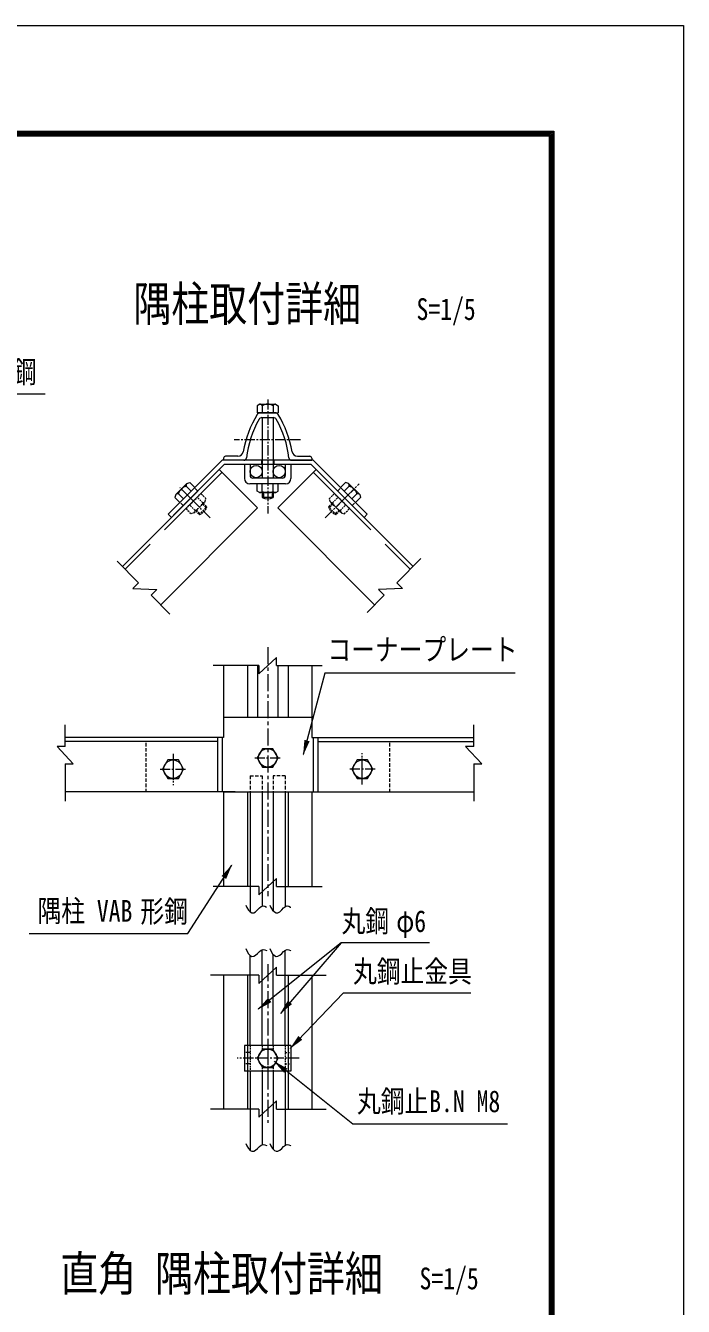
# Model space of a CAD drawing. Units: millimetres, scale not verified, with parts at other scales. Extents: x -4455 to 4455, y -3150 to 3150.
# Drawn here: x 2999 to 4455, y 317 to 3150 of the extents above; entities that cross this region are included whole.
import ezdxf
from ezdxf.enums import TextEntityAlignment as Align

# ---------------------------------------------------------------- set-up
doc = ezdxf.new("R2010")
doc.units = ezdxf.units.MM
doc.header["$LTSCALE"] = 30
for name, pattern in [('DASHED', [7.5, 6, -1.5]), ('USER1', [2, 1.25, -0.25, 0.25, -0.25]), ('USER2', [1.125, 0.75, -0.125, 0.125, -0.125]), ('USER3', [0.375, 0.25, -0.125]), ('USER4', [0.1875, 0.125, -0.0625])]:
    doc.linetypes.add(name, pattern=pattern)
for name, color, linetype, lineweight in [('0-0_D-STR-TXT', 3, 'Continuous', 13), ('0-1_D-STR2', 2, 'Continuous', 13), ('0-2_D-STR-DIM', 4, 'Continuous', 13), ('0-3_D-BMK', 2, 'USER2', 13), ('0-4_D-STR1', 1, 'Continuous', 18), ('0-5_D-STR3', 3, 'Continuous', 13), ('0-F_7詳細', 3, 'Continuous', 18), ('1-0_5寸法', 3, 'Continuous', 18), ('1-2_D-TTL', 7, 'Continuous', 9)]:
    doc.layers.add(name, color=color, linetype=linetype, lineweight=lineweight)
doc.layers.add('0-8_D-TTL-TXT', color=7, linetype='Continuous')
doc.styles.add('ＭＳ ゴシック', font='')
doc.styles.get('ＭＳ ゴシック').set_extended_font_data('MS Gothic')

msp = doc.modelspace()

# ---------------------------------------------------------------- linework, layer by layer
at = {"layer": '0-0_D-STR-TXT'}
for points in [[(3042.65, 2335.04), (2683.38, 2335.04), (2647.86, 2224.84)], [(4082.51, 1717.74), (3661.17, 1717.74), (3613.87, 1537.47)], [(3007.44, 1141.48), (3358.53, 1141.48), (3455.34, 1292.67)], [(3892.98, 1120.96), (3697.42, 1120.96), (3514.3, 974.42)], [(3984.83, 1009.92), (3702.28, 1009.92), (3584.97, 887.64)], [(4066.09, 720.26), (3723.77, 720.26), (3549.75, 858.32)]]:
    msp.add_lwpolyline(points, dxfattribs=at)
for points in [[(3613.29, 1535.25), (3616.25, 1570.14), (3627.84, 1567.1)], [(3456.58, 1294.61), (3443.02, 1262.32), (3432.93, 1268.78)], [(3512.5, 972.98), (3535.69, 999.21), (3543.18, 989.86)], [(3583.38, 885.98), (3602.94, 915.03), (3611.59, 906.73)], [(3547.95, 859.75), (3578.7, 843), (3571.25, 833.62)]]:
    msp.add_solid(points, dxfattribs=at)
at = {"layer": '0-1_D-STR2', "color": 3, "linetype": 'USER3'}
for p, q in [((3496.04, 1490.58), (3496.04, 1455.24)), ((3496.04, 1490.58), (3523.04, 1490.58)), ((3523.04, 1490.58), (3523.04, 1455.24)), ((3573.94, 1490.58), (3546.94, 1490.58)), ((3546.94, 1490.58), (3546.94, 1455.24)), ((3573.94, 1490.58), (3573.94, 1455.24))]:
    msp.add_line(p, q, dxfattribs=at)
at = {"layer": '0-1_D-STR2', "color": 7, "lineweight": 9}
for p, q in [((3496.04, 1455.24), (3496.04, 1189.69)), ((3523.04, 1455.24), (3523.04, 1202.07)), ((3546.94, 1455.24), (3546.94, 1192.46)), ((3573.94, 1455.24), (3573.94, 1201.07)), ((3523.04, 894.32), (3523.04, 1105.64)), ((3496.04, 894.32), (3496.04, 1093.26)), ((3546.94, 894.32), (3546.94, 1096.03)), ((3573.94, 894.32), (3573.94, 1104.64)), ((3496.04, 837.32), (3496.04, 662.01)), ((3523.04, 837.32), (3523.04, 674.39)), ((3546.94, 837.32), (3546.94, 664.78)), ((3573.94, 837.32), (3573.94, 673.39))]:
    msp.add_line(p, q, dxfattribs=at)
at = {"layer": '0-1_D-STR2', "color": 7, "linetype": 'USER2', "lineweight": 9}
msp.add_line((3604.53, 865.82), (3467.19, 865.82), dxfattribs=at)
at = {"layer": '0-1_D-STR2', "color": 7, "lineweight": 9}
for centre in [(3509.54, 2163.59), (3560.44, 2163.59)]:
    msp.add_circle(centre, 13.5, dxfattribs=at)
at = {"layer": '0-2_D-STR-DIM'}
for p, q in [((3249.4, 1917.79), (3201.54, 1965.66)), ((3820.58, 1917.79), (3874.01, 1971.23)), ((3249.4, 1917.79), (3236.67, 1905.07)), ((3236.67, 1905.07), (3289.54, 1903.11)), ((3276.82, 1890.38), (3289.54, 1903.11)), ((3833.31, 1905.07), (3780.44, 1903.11)), ((3793.16, 1890.38), (3780.44, 1903.11)), ((3820.58, 1917.79), (3833.31, 1905.07)), ((3276.82, 1890.38), (3318.66, 1848.53)), ((3793.16, 1890.38), (3755.01, 1852.23)), ((3515.6, 1734.44), (3414.29, 1734.44)), ((3515.6, 1716.44), (3554.38, 1752.44)), ((3515.6, 1734.44), (3515.6, 1716.44)), ((3554.38, 1734.44), (3554.38, 1752.44)), ((3554.38, 1734.44), (3655.69, 1734.44)), ((3515.6, 1227.58), (3554.38, 1263.58)), ((3554.38, 1245.58), (3554.38, 1263.58)), ((3515.6, 1245.58), (3414.29, 1245.58)), ((3515.6, 1245.58), (3515.6, 1227.58)), ((3554.38, 1245.58), (3655.69, 1245.58)), ((3515.6, 1049.5), (3408.41, 1049.5)), ((3515.6, 1031.5), (3554.38, 1067.5)), ((3515.6, 1049.5), (3515.6, 1031.5)), ((3554.38, 1049.5), (3554.38, 1067.5)), ((3554.38, 1049.5), (3664.57, 1049.5)), ((3515.6, 735.37), (3554.38, 771.37)), ((3554.38, 753.37), (3554.38, 771.37)), ((3515.6, 753.37), (3408.41, 753.37)), ((3515.6, 753.37), (3515.6, 735.37)), ((3554.38, 753.37), (3664.57, 753.37))]:
    msp.add_line(p, q, dxfattribs=at)
for points in [[(3486.45, 1204.67), (3488.71, 1199.54), (3492.39, 1193.51), (3496.19, 1189.54), (3500.09, 1187.61), (3504.12, 1187.72), (3508.26, 1189.88), (3512.51, 1194.09), (3516.74, 1198.52), (3520.81, 1201.36), (3524.72, 1202.61), (3528.48, 1202.26), (3532.08, 1200.31), (3532.45, 1199.93)], [(3539.99, 1204.67), (3542.26, 1199.54), (3545.94, 1193.51), (3549.73, 1189.54), (3553.64, 1187.61), (3557.66, 1187.72), (3561.8, 1189.88), (3566.05, 1194.09), (3570.28, 1198.52), (3574.35, 1201.36), (3578.27, 1202.61), (3582.02, 1202.26), (3585.62, 1200.31), (3585.99, 1199.93)], [(3486.45, 1108.24), (3488.71, 1103.11), (3492.39, 1097.09), (3496.19, 1093.11), (3500.09, 1091.18), (3504.12, 1091.29), (3508.26, 1093.45), (3512.51, 1097.66), (3516.74, 1102.09), (3520.81, 1104.93), (3524.72, 1106.18), (3528.48, 1105.83), (3532.08, 1103.88), (3532.45, 1103.5)], [(3539.99, 1108.24), (3542.26, 1103.11), (3545.94, 1097.09), (3549.73, 1093.11), (3553.64, 1091.18), (3557.66, 1091.29), (3561.8, 1093.45), (3566.05, 1097.66), (3570.28, 1102.09), (3574.35, 1104.93), (3578.27, 1106.18), (3582.02, 1105.83), (3585.62, 1103.88), (3585.99, 1103.5)], [(3486.45, 676.99), (3488.71, 671.86), (3492.39, 665.83), (3496.19, 661.86), (3500.09, 659.93), (3504.12, 660.04), (3508.26, 662.2), (3512.51, 666.41), (3516.74, 670.84), (3520.81, 673.68), (3524.72, 674.92), (3528.48, 674.58), (3532.08, 672.63), (3532.45, 672.25)], [(3539.99, 676.99), (3542.26, 671.86), (3545.94, 665.83), (3549.73, 661.86), (3553.64, 659.93), (3557.66, 660.04), (3561.8, 662.2), (3566.05, 666.41), (3570.28, 670.84), (3574.35, 673.68), (3578.27, 674.92), (3582.02, 674.58), (3585.62, 672.63), (3585.99, 672.25)]]:
    msp.add_lwpolyline(points, dxfattribs=at)
at = {"layer": '0-3_D-BMK'}
for p, q in [((3534.99, 2323.29), (3534.99, 2070.8)), ((3607.53, 2233.87), (3460.81, 2233.87)), ((3407.43, 2061.51), (3340.78, 2128.16)), ((3662.45, 2061.41), (3737.43, 2136.39)), ((3325.51, 1539.43), (3325.51, 1470.04)), ((3506.43, 1530.24), (3563.55, 1530.24)), ((3744.47, 1471.05), (3744.47, 1540.44)), ((3296.95, 1505.24), (3354.07, 1505.24)), ((3325.51, 1529.2), (3325.51, 1481.37)), ((3773.03, 1505.24), (3715.91, 1505.24))]:
    msp.add_line(p, q, dxfattribs=at)
at = {"layer": '0-3_D-BMK', "linetype": 'USER1'}
for p, q in [((3534.99, 1775.45), (3534.99, 1223.98)), ((3534.99, 1073.83), (3534.99, 722.57))]:
    msp.add_line(p, q, dxfattribs=at)
at = {"layer": '0-4_D-STR1'}
for p, q in [((3551.78, 2293.57), (3518.2, 2293.57)), ((3522.42, 2283.07), (3547.56, 2283.07)), ((3437.49, 2193.07), (3437.49, 2188.57)), ((3482.25, 2188.57), (3437.49, 2188.57)), ((3469.15, 2197.57), (3441.99, 2197.57)), ((3587.73, 2188.57), (3632.49, 2188.57)), ((3600.83, 2197.57), (3627.99, 2197.57)), ((3632.49, 2193.07), (3632.49, 2188.57)), ((3512.71, 2083.51), (3427.86, 2168.36)), ((3557.27, 2083.51), (3642.12, 2168.36)), ((3631.51, 2178.97), (3856.63, 1953.85)), ((3512.71, 2083.51), (3298.2, 1868.99)), ((3557.27, 2083.51), (3771.78, 1868.99)), ((3437.49, 1734.44), (3437.49, 1620.24)), ((3489.99, 1734.44), (3489.99, 1620.24)), ((3512.52, 1734.44), (3512.52, 1620.24)), ((3557.52, 1734.44), (3557.52, 1620.24)), ((3579.99, 1734.44), (3579.99, 1620.24)), ((3632.49, 1734.44), (3632.49, 1620.24)), ((3437.49, 1575.24), (3086.74, 1575.24)), ((3423.88, 1566.24), (3086.74, 1566.24)), ((3632.49, 1575.24), (3991.09, 1575.24)), ((3646.1, 1566.24), (3988.84, 1566.24)), ((3462.9, 1455.24), (3086.74, 1455.24)), ((3437.49, 1455.24), (3437.49, 1245.58)), ((3489.99, 1455.24), (3489.99, 1245.58)), ((3579.99, 1455.24), (3579.99, 1245.58)), ((3609.33, 1455.24), (3991.09, 1455.24)), ((3632.49, 1455.24), (3632.49, 1245.58)), ((3437.49, 1049.5), (3437.49, 753.37)), ((3489.99, 1049.5), (3489.99, 753.37)), ((3579.99, 1049.5), (3579.99, 753.37)), ((3632.49, 1049.5), (3632.49, 753.37))]:
    msp.add_line(p, q, dxfattribs=at)
at = {"layer": '0-4_D-STR1', "linetype": 'DASHED'}
for p, q in [((3434.22, 2161.99), (3219.71, 1947.48)), ((3635.76, 2161.99), (3850.27, 1947.48))]:
    msp.add_line(p, q, dxfattribs=at)
at = {"layer": '0-4_D-STR1'}
for centre, radius, start, end in [((3704.79, 2170.84), 226.8, 148.30182, 170.6662), ((3704.79, 2170.84), 217.8, 150.13204, 173.91336), ((3518.2, 2286.07), 7.5, 90, 148.30182), ((3522.42, 2275.57), 7.5, 90, 150.13204), ((3547.56, 2275.57), 7.5, 29.86796, 90), ((3551.78, 2286.07), 7.5, 31.69818, 90), ((3365.19, 2170.84), 217.8, 6.08664, 29.86796), ((3365.19, 2170.84), 226.8, 9.3338, 31.69818), ((3441.99, 2193.07), 4.5, 90, 180), ((3469.15, 2209.57), 12, 270, 350.6662), ((3482.25, 2194.57), 6, 270, 353.91336), ((3587.73, 2194.57), 6, 186.08664, 270), ((3600.83, 2209.57), 12, 189.3338, 270), ((3627.99, 2193.07), 4.5, 0, 90)]:
    msp.add_arc(centre, radius, start, end, dxfattribs=at)
at = {"layer": '0-5_D-STR3'}
for p, q in [((3517.35, 2312.77), (3511.47, 2309.37)), ((3511.47, 2309.37), (3511.47, 2293.57)), ((3517.35, 2312.77), (3552.63, 2312.77)), ((3522.99, 2309.37), (3522.99, 2293.57)), ((3546.99, 2309.37), (3546.99, 2293.57)), ((3552.63, 2312.77), (3558.51, 2309.37)), ((3558.51, 2309.37), (3558.51, 2293.57)), ((3511.47, 2293.57), (3558.51, 2293.57)), ((3534.99, 2293.57), (3512.49, 2293.57)), ((3522.99, 2283.07), (3522.99, 2148.97)), ((3546.99, 2283.07), (3546.99, 2148.97)), ((3434.49, 2188.57), (3315.01, 2069.08)), ((3635.49, 2188.57), (3434.49, 2188.57)), ((3635.49, 2188.57), (3754.97, 2069.08)), ((3438.47, 2178.97), (3213.35, 1953.85)), ((3438.47, 2178.97), (3321.79, 2062.29)), ((3631.51, 2178.97), (3438.47, 2178.97)), ((3483.39, 2178.97), (3483.39, 2148.37)), ((3495.99, 2178.97), (3495.99, 2154.97)), ((3573.99, 2178.97), (3573.99, 2154.97)), ((3586.59, 2178.97), (3586.59, 2148.37)), ((3631.51, 2178.97), (3748.19, 2062.29)), ((3356.33, 2137.56), (3331.38, 2112.61)), ((3374.06, 2128.14), (3340.8, 2094.88)), ((3354.74, 2131.17), (3365.92, 2119.99)), ((3356.33, 2137.56), (3362.89, 2139.31)), ((3362.89, 2139.31), (3374.06, 2128.14)), ((3574.59, 2136.37), (3495.39, 2136.37)), ((3567.99, 2148.97), (3501.99, 2148.97)), ((3558.51, 2136.37), (3511.47, 2136.37)), ((3511.47, 2120.49), (3511.47, 2136.37)), ((3522.99, 2119.22), (3522.99, 2136.37)), ((3546.99, 2119.22), (3546.99, 2136.37)), ((3558.51, 2120.49), (3558.51, 2136.37)), ((3707.09, 2139.31), (3695.92, 2128.14)), ((3695.92, 2128.14), (3729.18, 2094.88)), ((3715.24, 2131.17), (3704.06, 2119.99)), ((3713.65, 2137.56), (3707.09, 2139.31)), ((3713.65, 2137.56), (3738.6, 2112.61)), ((3331.38, 2112.61), (3329.62, 2106.05)), ((3329.62, 2106.05), (3340.8, 2094.88)), ((3337.77, 2114.2), (3348.95, 2103.02)), ((3517.23, 2117.17), (3511.47, 2120.49)), ((3552.75, 2117.17), (3517.23, 2117.17)), ((3522.99, 2117.17), (3522.99, 2106.51)), ((3546.99, 2106.51), (3522.99, 2106.51)), ((3546.99, 2117.17), (3546.99, 2106.51)), ((3552.75, 2117.17), (3558.51, 2120.49)), ((3732.21, 2114.2), (3721.03, 2103.02)), ((3740.36, 2106.05), (3729.18, 2094.88)), ((3738.6, 2112.61), (3740.36, 2106.05)), ((3321.79, 2062.29), (3315.01, 2069.08)), ((3748.19, 2062.29), (3754.97, 2069.08)), ((3437.49, 1620.24), (3632.49, 1620.24)), ((3437.49, 1455.24), (3632.49, 1455.24)), ((3586.59, 894.32), (3483.39, 894.32)), ((3483.39, 894.32), (3483.39, 837.32)), ((3586.59, 894.32), (3586.59, 837.32)), ((3586.59, 837.32), (3483.39, 837.32))]:
    msp.add_line(p, q, dxfattribs=at)
at = {"layer": '0-5_D-STR3', "linetype": 'USER1'}
for p, q in [((3381.95, 2086.99), (3340.78, 2128.16)), ((3688.03, 2086.99), (3729.2, 2128.16)), ((3688.03, 2086.99), (3729.2, 2128.16)), ((3744.47, 1481.28), (3744.47, 1529.11))]:
    msp.add_line(p, q, dxfattribs=at)
at = {"layer": '0-5_D-STR3', "linetype": 'USER3'}
for p, q in [((3380.13, 2120.63), (3373.34, 2127.42)), ((3380.13, 2120.63), (3373.34, 2127.42)), ((3689.85, 2120.63), (3696.64, 2127.42)), ((3689.85, 2120.63), (3696.64, 2127.42)), ((3348.31, 2088.81), (3341.52, 2095.6)), ((3348.31, 2088.81), (3341.52, 2095.6)), ((3721.67, 2088.81), (3728.46, 2095.6)), ((3721.67, 2088.81), (3728.46, 2095.6))]:
    msp.add_line(p, q, dxfattribs=at)
at = {"layer": '0-5_D-STR3', "color": 1, "linetype": 'USER4'}
for p, q in [((3353.95, 2081.72), (3387.22, 2114.99)), ((3371.6, 2072.22), (3396.72, 2097.34)), ((3391.19, 2094.72), (3379.07, 2106.84)), ((3398.44, 2103.76), (3387.22, 2114.99)), ((3396.72, 2097.34), (3398.44, 2103.76)), ((3671.54, 2103.76), (3682.76, 2114.99)), ((3673.26, 2097.34), (3671.54, 2103.76)), ((3698.38, 2072.22), (3673.26, 2097.34)), ((3678.79, 2094.72), (3690.91, 2106.84)), ((3716.03, 2081.72), (3682.76, 2114.99)), ((3365.18, 2070.5), (3353.95, 2081.72)), ((3374.22, 2077.75), (3362.1, 2089.87)), ((3371.6, 2072.22), (3365.18, 2070.5)), ((3375.68, 2076.29), (3383.21, 2068.76)), ((3377.37, 2077.99), (3385.77, 2069.6)), ((3383.21, 2068.76), (3400.18, 2085.73)), ((3390.95, 2091.57), (3399.34, 2083.17)), ((3392.65, 2093.26), (3400.18, 2085.73)), ((3677.33, 2093.26), (3669.8, 2085.73)), ((3686.77, 2068.76), (3669.8, 2085.73)), ((3679.03, 2091.57), (3670.64, 2083.17)), ((3692.61, 2077.99), (3684.21, 2069.6)), ((3694.3, 2076.29), (3686.77, 2068.76)), ((3695.76, 2077.75), (3707.88, 2089.87)), ((3698.38, 2072.22), (3704.8, 2070.5)), ((3704.8, 2070.5), (3716.03, 2081.72)), ((3495.99, 878.57), (3483.39, 878.57)), ((3495.99, 894.32), (3495.99, 837.32)), ((3523.04, 894.32), (3523.04, 885.87)), ((3546.94, 894.32), (3546.94, 885.87)), ((3573.99, 894.32), (3573.99, 837.32)), ((3573.99, 878.57), (3586.59, 878.57)), ((3495.99, 853.07), (3483.39, 853.07)), ((3573.99, 853.07), (3586.59, 853.07)), ((3523.04, 845.78), (3523.04, 837.32)), ((3546.94, 845.78), (3546.94, 837.32))]:
    msp.add_line(p, q, dxfattribs=at)
at = {"layer": '0-5_D-STR3', "color": 1}
for p, q in [((3525.39, 2117.17), (3525.39, 2105.29)), ((3544.59, 2117.17), (3544.59, 2105.29))]:
    msp.add_line(p, q, dxfattribs=at)
at = {"layer": '0-5_D-STR3', "color": 1, "linetype": 'USER3'}
for p, q in [((3265.51, 1563.24), (3265.51, 1455.24)), ((3804.47, 1563.24), (3804.47, 1455.24))]:
    msp.add_line(p, q, dxfattribs=at)
at = {"layer": '0-5_D-STR3', "color": 1, "linetype": 'USER1'}
msp.add_line((3534.99, 903.96), (3534.99, 827.39), dxfattribs=at)
at = {"layer": '0-5_D-STR3'}
for points in [[(3558.51, 1530.24), (3546.75, 1550.61), (3523.23, 1550.61), (3511.47, 1530.24), (3523.23, 1509.87), (3546.75, 1509.87)], [(3349.03, 1505.24), (3337.27, 1525.61), (3313.75, 1525.61), (3301.99, 1505.24), (3313.75, 1484.87), (3337.27, 1484.87)], [(3720.95, 1505.24), (3732.71, 1484.87), (3756.23, 1484.87), (3767.99, 1505.24), (3756.23, 1525.61), (3732.71, 1525.61)], [(3558.51, 865.82), (3546.75, 886.19), (3523.23, 886.19), (3511.47, 865.82), (3523.23, 845.46), (3546.75, 845.46)]]:
    msp.add_lwpolyline(points, close=True, dxfattribs=at)
for centre in [(3534.99, 1530.24), (3325.51, 1505.24), (3744.47, 1505.24), (3534.99, 865.82)]:
    msp.add_circle(centre, 20.4, dxfattribs=at)
for centre, radius, start, end in [((3517.65, 2306.89), 5.88, 24.94299, 92.968), ((3534.99, 2289.86), 22.91, 58.40741, 121.59259), ((3552.33, 2306.89), 5.88, 87.032, 155.05701), ((3501.99, 2154.97), 6, 180, 270), ((3567.99, 2154.97), 6, 270, 0), ((3360.05, 2108.89), 22.91, 103.40741, 166.59259), ((3360.27, 2133.19), 5.88, 132.032, 200.05701), ((3495.39, 2148.37), 12, 180, 270), ((3574.59, 2148.37), 12, 270, 0), ((3709.71, 2133.19), 5.88, 339.94299, 47.968), ((3709.93, 2108.89), 22.91, 13.40741, 76.59259), ((3335.75, 2108.67), 5.88, 69.94299, 137.968), ((3517.23, 2126.25), 9.09, 270, 309.3382), ((3534.99, 2153.17), 36, 250.52878, 289.47122), ((3534.99, 2127.29), 24, 240, 300), ((3552.75, 2126.25), 9.09, 230.6618, 270), ((3734.23, 2108.67), 5.88, 42.032, 110.05701)]:
    msp.add_arc(centre, radius, start, end, dxfattribs=at)
at = {"layer": '0-5_D-STR3', "color": 1, "linetype": 'USER4'}
for centre, radius, start, end in [((3390.29, 2103.76), 9.09, 275.6618, 315), ((3679.69, 2103.76), 9.09, 225, 264.3382), ((3365.18, 2078.65), 9.09, 315, 354.3382), ((3358.7, 2110.23), 36, 295.52878, 334.47122), ((3377, 2091.94), 24, 285, 345), ((3692.98, 2091.94), 24, 195, 255), ((3711.28, 2110.23), 36, 205.52878, 244.47122), ((3704.8, 2078.65), 9.09, 185.6618, 225)]:
    msp.add_arc(centre, radius, start, end, dxfattribs=at)
at = {"layer": '0-F_7詳細', "color": 1, "linetype": 'USER3'}
for p, q in [((3521.49, 2188.57), (3521.49, 2178.97)), ((3548.49, 2188.57), (3548.49, 2178.97))]:
    msp.add_line(p, q, dxfattribs=at)
at = {"layer": '0-F_7詳細'}
for p, q in [((3495.99, 2178.97), (3483.39, 2178.97)), ((3586.59, 2178.97), (3573.99, 2178.97))]:
    msp.add_line(p, q, dxfattribs=at)
at = {"layer": '0-F_7詳細', "color": 7, "lineweight": 9}
for p, q in [((3437.49, 1620.24), (3437.49, 1575.24)), ((3632.49, 1620.24), (3632.49, 1575.24)), ((3423.88, 1575.24), (3423.88, 1455.24)), ((3434.49, 1575.24), (3434.49, 1455.24)), ((3635.49, 1575.24), (3635.49, 1455.24)), ((3646.1, 1575.24), (3646.1, 1455.24))]:
    msp.add_line(p, q, dxfattribs=at)
at = {"layer": '0-F_7詳細', "color": 4}
for p, q in [((3086.74, 1555.74), (3086.74, 1603.26)), ((3991.09, 1555.74), (3991.09, 1603.26)), ((3068.74, 1555.74), (3104.74, 1516.97)), ((3086.74, 1555.74), (3068.74, 1555.74)), ((3973.09, 1555.74), (4009.09, 1516.97)), ((3991.09, 1555.74), (3973.09, 1555.74)), ((3086.74, 1516.97), (3086.74, 1434.44)), ((3086.74, 1516.97), (3104.74, 1516.97)), ((3991.09, 1516.97), (3991.09, 1434.44)), ((3991.09, 1516.97), (4009.09, 1516.97))]:
    msp.add_line(p, q, dxfattribs=at)
at = {"layer": '1-0_5寸法'}
msp.add_line((3697.42, 1120.96), (3563.31, 965.1), dxfattribs=at)
msp.add_solid([(3561.81, 963.35), (3579.77, 993.41), (3588.86, 985.6)], dxfattribs=at)
at = {"layer": '1-2_D-TTL', "color": 2, "lineweight": 18}
msp.add_lwpolyline([(-4454.62, 3150.24), (4455.08, 3150.24), (4455.08, -3150.19), (-4454.62, -3150.19)], close=True, dxfattribs=at)
at = {"layer": '1-2_D-TTL'}
for points in [[(-4168.24, 2916.89), (4168.69, 2916.89), (4168.69, -2916.84), (-4168.24, -2916.84)], [(-4165.59, 2914.24), (4166.04, 2914.24), (4166.04, -2914.19), (-4165.59, -2914.19)], [(-4162.93, 2911.59), (4163.39, 2911.59), (4163.39, -2911.54), (-4162.93, -2911.54)], [(-4160.28, 2908.94), (4160.74, 2908.94), (4160.74, -2908.88), (-4160.28, -2908.88)], [(-4157.63, 2906.28), (4158.09, 2906.28), (4158.09, -2906.23), (-4157.63, -2906.23)]]:
    msp.add_lwpolyline(points, close=True, dxfattribs=at)

# ---------------------------------------------------------------- texts
at = {"layer": '0-0_D-STR-TXT', "style": 'ＭＳ ゴシック', "width": 0.8}
for s, p in [('主柱 VAB 形鋼', (2682.1, 2345.58)), ('コーナープレート', (3667.23, 1731.37)), ('隅柱 VAB ', (3025.56, 1153.22)), ('形鋼', (3253.38, 1152.07)), ('丸鋼', (3698.67, 1130.52)), ('φ6', (3819.62, 1130.52)), ('丸鋼止金具', (3724, 1019.47)), ('丸鋼止', (3732.8, 732.04)), ('B.N M8', (3892.53, 732.04))]:
    msp.add_text(s, height=48.17, dxfattribs=at).set_placement(p, align=Align.BOTTOM_LEFT)
at = {"layer": '0-8_D-TTL-TXT', "style": 'ＭＳ ゴシック', "width": 0.8}
for s, p in [('隅柱取付詳細', (3237.58, 2473.34)), ('直角 隅柱取付詳細', (3075.98, 327.95))]:
    msp.add_text(s, height=76.98, dxfattribs=at).set_placement(p, align=Align.BOTTOM_LEFT)
at = {"layer": '0-8_D-TTL-TXT', "color": 3, "style": 'ＭＳ ゴシック', "width": 0.8}
for p in [(3864.35, 2484.54), (3871.02, 340.09)]:
    msp.add_text('S=1/5', height=48.17, dxfattribs=at).set_placement(p, align=Align.BOTTOM_LEFT)

doc.saveas('drawing.dxf')
